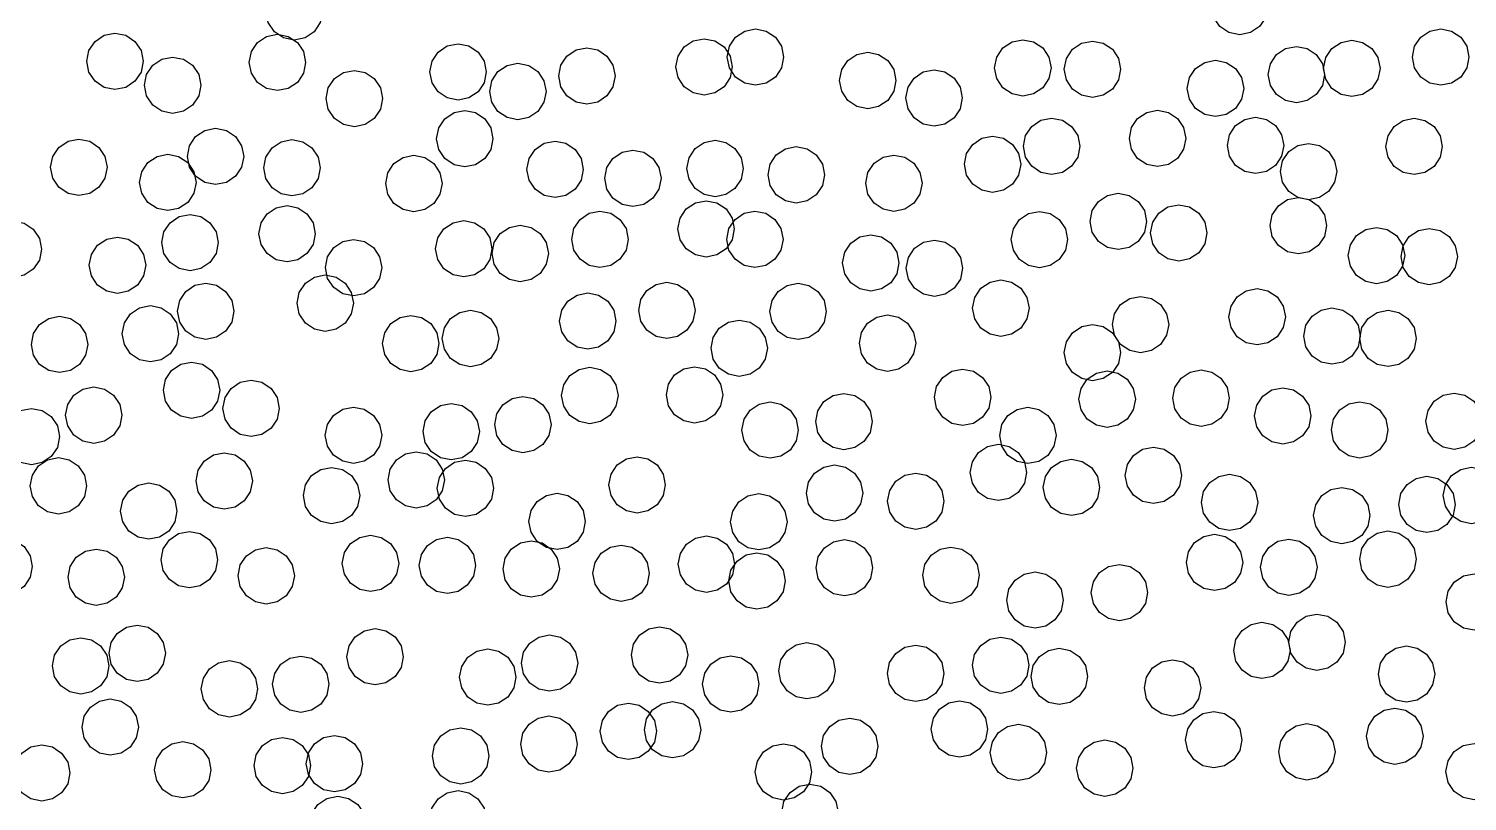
# Model space of a CAD drawing. Header units: millimetres. Extents: x 2 to 154, y 0 to 88.
# Drawn here: x 95.61 to 116.02, y 67.11 to 78.07 of the extents above; entities that cross this region are included whole.
import ezdxf

# ---------------------------------------------------------------- set-up
doc = ezdxf.new("R2010")
doc.units = ezdxf.units.MM

msp = doc.modelspace()

# ---------------------------------------------------------------- linework, layer by layer
for points in [[(113.161, 78.235), (113.074, 78.105), (112.944, 78.019), (112.791, 77.988), (112.638, 78.019), (112.508, 78.105), (112.422, 78.235), (112.391, 78.388), (112.422, 78.541), (112.508, 78.671), (112.638, 78.758), (112.791, 78.788), (112.944, 78.758), (113.074, 78.671), (113.161, 78.541), (113.191, 78.388), (113.161, 78.235)], [(99.747, 78.16), (99.661, 78.03), (99.531, 77.944), (99.378, 77.913), (99.225, 77.944), (99.095, 78.03), (99.008, 78.16), (98.978, 78.313), (99.008, 78.466), (99.095, 78.596), (99.225, 78.683), (99.378, 78.713), (99.531, 78.683), (99.661, 78.596), (99.747, 78.466), (99.778, 78.313), (99.747, 78.16)], [(97.204, 77.458), (97.117, 77.328), (96.988, 77.241), (96.834, 77.211), (96.681, 77.241), (96.552, 77.328), (96.465, 77.458), (96.434, 77.611), (96.465, 77.764), (96.552, 77.894), (96.681, 77.981), (96.834, 78.011), (96.988, 77.981), (97.117, 77.894), (97.204, 77.764), (97.234, 77.611), (97.204, 77.458)], [(99.509, 77.442), (99.422, 77.312), (99.292, 77.226), (99.139, 77.195), (98.986, 77.226), (98.857, 77.312), (98.77, 77.442), (98.739, 77.595), (98.77, 77.748), (98.857, 77.878), (98.986, 77.965), (99.139, 77.995), (99.292, 77.965), (99.422, 77.878), (99.509, 77.748), (99.539, 77.595), (99.509, 77.442)], [(106.291, 77.517), (106.204, 77.388), (106.074, 77.301), (105.921, 77.271), (105.768, 77.301), (105.638, 77.388), (105.552, 77.517), (105.521, 77.671), (105.552, 77.824), (105.638, 77.953), (105.768, 78.04), (105.921, 78.071), (106.074, 78.04), (106.204, 77.953), (106.291, 77.824), (106.321, 77.671), (106.291, 77.517)], [(116.012, 77.518), (115.926, 77.388), (115.796, 77.302), (115.643, 77.271), (115.49, 77.302), (115.36, 77.388), (115.273, 77.518), (115.243, 77.671), (115.273, 77.824), (115.36, 77.954), (115.49, 78.041), (115.643, 78.071), (115.796, 78.041), (115.926, 77.954), (116.012, 77.824), (116.043, 77.671), (116.012, 77.518)], [(102.072, 77.307), (101.985, 77.178), (101.855, 77.091), (101.702, 77.06), (101.549, 77.091), (101.419, 77.178), (101.333, 77.307), (101.302, 77.46), (101.333, 77.614), (101.419, 77.743), (101.549, 77.83), (101.702, 77.86), (101.855, 77.83), (101.985, 77.743), (102.072, 77.614), (102.102, 77.46), (102.072, 77.307)], [(103.899, 77.25), (103.813, 77.12), (103.683, 77.033), (103.53, 77.003), (103.377, 77.033), (103.247, 77.12), (103.16, 77.25), (103.13, 77.403), (103.16, 77.556), (103.247, 77.685), (103.377, 77.772), (103.53, 77.803), (103.683, 77.772), (103.813, 77.685), (103.899, 77.556), (103.93, 77.403), (103.899, 77.25)], [(105.561, 77.379), (105.475, 77.25), (105.345, 77.163), (105.192, 77.132), (105.039, 77.163), (104.909, 77.25), (104.822, 77.379), (104.792, 77.532), (104.822, 77.686), (104.909, 77.815), (105.039, 77.902), (105.192, 77.932), (105.345, 77.902), (105.475, 77.815), (105.561, 77.686), (105.592, 77.532), (105.561, 77.379)], [(110.084, 77.365), (109.997, 77.235), (109.867, 77.149), (109.714, 77.118), (109.561, 77.149), (109.432, 77.235), (109.345, 77.365), (109.314, 77.518), (109.345, 77.671), (109.432, 77.801), (109.561, 77.888), (109.714, 77.918), (109.867, 77.888), (109.997, 77.801), (110.084, 77.671), (110.114, 77.518), (110.084, 77.365)], [(111.071, 77.346), (110.984, 77.216), (110.854, 77.13), (110.701, 77.099), (110.548, 77.13), (110.419, 77.216), (110.332, 77.346), (110.301, 77.499), (110.332, 77.652), (110.419, 77.782), (110.548, 77.869), (110.701, 77.899), (110.854, 77.869), (110.984, 77.782), (111.071, 77.652), (111.101, 77.499), (111.071, 77.346)], [(113.965, 77.27), (113.878, 77.14), (113.748, 77.053), (113.595, 77.023), (113.442, 77.053), (113.312, 77.14), (113.226, 77.27), (113.195, 77.423), (113.226, 77.576), (113.312, 77.706), (113.442, 77.793), (113.595, 77.823), (113.748, 77.793), (113.878, 77.706), (113.965, 77.576), (113.995, 77.423), (113.965, 77.27)], [(114.751, 77.357), (114.665, 77.227), (114.535, 77.141), (114.382, 77.11), (114.229, 77.141), (114.099, 77.227), (114.012, 77.357), (113.982, 77.51), (114.012, 77.663), (114.099, 77.793), (114.229, 77.88), (114.382, 77.91), (114.535, 77.88), (114.665, 77.793), (114.751, 77.663), (114.782, 77.51), (114.751, 77.357)], [(98.022, 77.119), (97.935, 76.989), (97.805, 76.903), (97.652, 76.872), (97.499, 76.903), (97.37, 76.989), (97.283, 77.119), (97.252, 77.272), (97.283, 77.425), (97.37, 77.555), (97.499, 77.642), (97.652, 77.672), (97.805, 77.642), (97.935, 77.555), (98.022, 77.425), (98.052, 77.272), (98.022, 77.119)], [(102.92, 77.03), (102.834, 76.9), (102.704, 76.813), (102.551, 76.783), (102.398, 76.813), (102.268, 76.9), (102.181, 77.03), (102.151, 77.183), (102.181, 77.336), (102.268, 77.466), (102.398, 77.553), (102.551, 77.583), (102.704, 77.553), (102.834, 77.466), (102.92, 77.336), (102.951, 77.183), (102.92, 77.03)], [(107.884, 77.186), (107.797, 77.057), (107.667, 76.97), (107.514, 76.939), (107.361, 76.97), (107.232, 77.057), (107.145, 77.186), (107.114, 77.339), (107.145, 77.493), (107.232, 77.622), (107.361, 77.709), (107.514, 77.739), (107.667, 77.709), (107.797, 77.622), (107.884, 77.493), (107.914, 77.339), (107.884, 77.186)], [(112.818, 77.073), (112.731, 76.943), (112.601, 76.857), (112.448, 76.826), (112.295, 76.857), (112.165, 76.943), (112.079, 77.073), (112.048, 77.226), (112.079, 77.379), (112.165, 77.509), (112.295, 77.596), (112.448, 77.626), (112.601, 77.596), (112.731, 77.509), (112.818, 77.379), (112.848, 77.226), (112.818, 77.073)], [(100.599, 76.93), (100.513, 76.8), (100.383, 76.713), (100.23, 76.683), (100.077, 76.713), (99.947, 76.8), (99.86, 76.93), (99.83, 77.083), (99.86, 77.236), (99.947, 77.366), (100.077, 77.452), (100.23, 77.483), (100.383, 77.452), (100.513, 77.366), (100.599, 77.236), (100.63, 77.083), (100.599, 76.93)], [(108.825, 76.938), (108.738, 76.808), (108.608, 76.721), (108.455, 76.691), (108.302, 76.721), (108.172, 76.808), (108.086, 76.938), (108.055, 77.091), (108.086, 77.244), (108.172, 77.374), (108.302, 77.46), (108.455, 77.491), (108.608, 77.46), (108.738, 77.374), (108.825, 77.244), (108.855, 77.091), (108.825, 76.938)], [(102.166, 76.36), (102.08, 76.231), (101.95, 76.144), (101.797, 76.113), (101.644, 76.144), (101.514, 76.231), (101.427, 76.36), (101.397, 76.513), (101.427, 76.667), (101.514, 76.796), (101.644, 76.883), (101.797, 76.913), (101.95, 76.883), (102.08, 76.796), (102.166, 76.667), (102.197, 76.513), (102.166, 76.36)], [(110.493, 76.252), (110.406, 76.122), (110.276, 76.035), (110.123, 76.005), (109.97, 76.035), (109.84, 76.122), (109.753, 76.252), (109.723, 76.405), (109.753, 76.558), (109.84, 76.688), (109.97, 76.774), (110.123, 76.805), (110.276, 76.774), (110.406, 76.688), (110.493, 76.558), (110.523, 76.405), (110.493, 76.252)], [(111.996, 76.364), (111.909, 76.234), (111.779, 76.148), (111.626, 76.117), (111.473, 76.148), (111.343, 76.234), (111.257, 76.364), (111.226, 76.517), (111.257, 76.67), (111.343, 76.8), (111.473, 76.887), (111.626, 76.917), (111.779, 76.887), (111.909, 76.8), (111.996, 76.67), (112.026, 76.517), (111.996, 76.364)], [(113.385, 76.264), (113.299, 76.134), (113.169, 76.047), (113.016, 76.017), (112.863, 76.047), (112.733, 76.134), (112.646, 76.264), (112.616, 76.417), (112.646, 76.57), (112.733, 76.7), (112.863, 76.787), (113.016, 76.817), (113.169, 76.787), (113.299, 76.7), (113.385, 76.57), (113.416, 76.417), (113.385, 76.264)], [(115.635, 76.25), (115.548, 76.12), (115.418, 76.033), (115.265, 76.003), (115.112, 76.033), (114.982, 76.12), (114.895, 76.25), (114.865, 76.403), (114.895, 76.556), (114.982, 76.686), (115.112, 76.773), (115.265, 76.803), (115.418, 76.773), (115.548, 76.686), (115.635, 76.556), (115.665, 76.403), (115.635, 76.25)], [(98.63, 76.108), (98.544, 75.979), (98.414, 75.892), (98.261, 75.861), (98.108, 75.892), (97.978, 75.979), (97.891, 76.108), (97.861, 76.261), (97.891, 76.414), (97.978, 76.544), (98.108, 76.631), (98.261, 76.661), (98.414, 76.631), (98.544, 76.544), (98.63, 76.414), (98.661, 76.261), (98.63, 76.108)], [(109.655, 75.997), (109.569, 75.867), (109.439, 75.781), (109.286, 75.75), (109.133, 75.781), (109.003, 75.867), (108.916, 75.997), (108.886, 76.15), (108.916, 76.303), (109.003, 76.433), (109.133, 76.52), (109.286, 76.55), (109.439, 76.52), (109.569, 76.433), (109.655, 76.303), (109.686, 76.15), (109.655, 75.997)], [(96.691, 75.954), (96.604, 75.824), (96.475, 75.737), (96.321, 75.707), (96.168, 75.737), (96.039, 75.824), (95.952, 75.954), (95.921, 76.107), (95.952, 76.26), (96.039, 76.39), (96.168, 76.476), (96.321, 76.507), (96.475, 76.476), (96.604, 76.39), (96.691, 76.26), (96.721, 76.107), (96.691, 75.954)], [(99.715, 75.947), (99.628, 75.817), (99.499, 75.731), (99.345, 75.7), (99.192, 75.731), (99.063, 75.817), (98.976, 75.947), (98.945, 76.1), (98.976, 76.253), (99.063, 76.383), (99.192, 76.47), (99.345, 76.5), (99.499, 76.47), (99.628, 76.383), (99.715, 76.253), (99.745, 76.1), (99.715, 75.947)], [(103.448, 75.925), (103.361, 75.795), (103.231, 75.709), (103.078, 75.678), (102.925, 75.709), (102.795, 75.795), (102.708, 75.925), (102.678, 76.078), (102.708, 76.231), (102.795, 76.361), (102.925, 76.448), (103.078, 76.478), (103.231, 76.448), (103.361, 76.361), (103.448, 76.231), (103.478, 76.078), (103.448, 75.925)], [(104.551, 75.797), (104.464, 75.668), (104.335, 75.581), (104.182, 75.551), (104.029, 75.581), (103.899, 75.668), (103.812, 75.797), (103.782, 75.951), (103.812, 76.104), (103.899, 76.233), (104.029, 76.32), (104.182, 76.351), (104.335, 76.32), (104.464, 76.233), (104.551, 76.104), (104.582, 75.951), (104.551, 75.797)], [(105.717, 75.937), (105.63, 75.807), (105.501, 75.72), (105.348, 75.69), (105.195, 75.72), (105.065, 75.807), (104.978, 75.937), (104.948, 76.09), (104.978, 76.243), (105.065, 76.373), (105.195, 76.459), (105.348, 76.49), (105.501, 76.459), (105.63, 76.373), (105.717, 76.243), (105.748, 76.09), (105.717, 75.937)], [(106.87, 75.847), (106.783, 75.717), (106.653, 75.63), (106.5, 75.6), (106.347, 75.63), (106.217, 75.717), (106.131, 75.847), (106.1, 76), (106.131, 76.153), (106.217, 76.283), (106.347, 76.37), (106.5, 76.4), (106.653, 76.37), (106.783, 76.283), (106.87, 76.153), (106.9, 76), (106.87, 75.847)], [(114.138, 75.894), (114.052, 75.764), (113.922, 75.678), (113.769, 75.647), (113.616, 75.678), (113.486, 75.764), (113.399, 75.894), (113.369, 76.047), (113.399, 76.2), (113.486, 76.33), (113.616, 76.417), (113.769, 76.447), (113.922, 76.417), (114.052, 76.33), (114.138, 76.2), (114.169, 76.047), (114.138, 75.894)], [(97.953, 75.739), (97.867, 75.61), (97.737, 75.523), (97.584, 75.492), (97.431, 75.523), (97.301, 75.61), (97.214, 75.739), (97.184, 75.892), (97.214, 76.045), (97.301, 76.175), (97.431, 76.262), (97.584, 76.292), (97.737, 76.262), (97.867, 76.175), (97.953, 76.045), (97.984, 75.892), (97.953, 75.739)], [(101.445, 75.724), (101.358, 75.594), (101.228, 75.507), (101.075, 75.477), (100.922, 75.507), (100.792, 75.594), (100.706, 75.724), (100.675, 75.877), (100.706, 76.03), (100.792, 76.159), (100.922, 76.246), (101.075, 76.277), (101.228, 76.246), (101.358, 76.159), (101.445, 76.03), (101.475, 75.877), (101.445, 75.724)], [(108.255, 75.728), (108.169, 75.598), (108.039, 75.512), (107.886, 75.481), (107.733, 75.512), (107.603, 75.598), (107.516, 75.728), (107.486, 75.881), (107.516, 76.034), (107.603, 76.164), (107.733, 76.251), (107.886, 76.281), (108.039, 76.251), (108.169, 76.164), (108.255, 76.034), (108.286, 75.881), (108.255, 75.728)], [(111.439, 75.186), (111.352, 75.056), (111.222, 74.969), (111.069, 74.939), (110.916, 74.969), (110.786, 75.056), (110.7, 75.186), (110.669, 75.339), (110.7, 75.492), (110.786, 75.622), (110.916, 75.708), (111.069, 75.739), (111.222, 75.708), (111.352, 75.622), (111.439, 75.492), (111.469, 75.339), (111.439, 75.186)], [(99.645, 75.011), (99.558, 74.882), (99.429, 74.795), (99.276, 74.764), (99.123, 74.795), (98.993, 74.882), (98.906, 75.011), (98.876, 75.164), (98.906, 75.318), (98.993, 75.447), (99.123, 75.534), (99.276, 75.564), (99.429, 75.534), (99.558, 75.447), (99.645, 75.318), (99.676, 75.164), (99.645, 75.011)], [(105.591, 75.08), (105.504, 74.95), (105.374, 74.864), (105.221, 74.833), (105.068, 74.864), (104.938, 74.95), (104.852, 75.08), (104.821, 75.233), (104.852, 75.386), (104.938, 75.516), (105.068, 75.603), (105.221, 75.633), (105.374, 75.603), (105.504, 75.516), (105.591, 75.386), (105.621, 75.233), (105.591, 75.08)], [(112.296, 75.022), (112.209, 74.893), (112.079, 74.806), (111.926, 74.776), (111.773, 74.806), (111.644, 74.893), (111.557, 75.022), (111.526, 75.176), (111.557, 75.329), (111.644, 75.458), (111.773, 75.545), (111.926, 75.576), (112.079, 75.545), (112.209, 75.458), (112.296, 75.329), (112.326, 75.176), (112.296, 75.022)], [(113.992, 75.125), (113.906, 74.996), (113.776, 74.909), (113.623, 74.879), (113.47, 74.909), (113.34, 74.996), (113.253, 75.125), (113.223, 75.279), (113.253, 75.432), (113.34, 75.561), (113.47, 75.648), (113.623, 75.679), (113.776, 75.648), (113.906, 75.561), (113.992, 75.432), (114.023, 75.279), (113.992, 75.125)], [(95.762, 74.791), (95.675, 74.661), (95.546, 74.575), (95.392, 74.544), (95.239, 74.575), (95.11, 74.661), (95.023, 74.791), (94.992, 74.944), (95.023, 75.097), (95.11, 75.227), (95.239, 75.314), (95.392, 75.344), (95.546, 75.314), (95.675, 75.227), (95.762, 75.097), (95.792, 74.944), (95.762, 74.791)], [(98.268, 74.885), (98.182, 74.756), (98.052, 74.669), (97.899, 74.639), (97.746, 74.669), (97.616, 74.756), (97.529, 74.885), (97.499, 75.039), (97.529, 75.192), (97.616, 75.321), (97.746, 75.408), (97.899, 75.439), (98.052, 75.408), (98.182, 75.321), (98.268, 75.192), (98.299, 75.039), (98.268, 74.885)], [(102.153, 74.798), (102.066, 74.668), (101.936, 74.581), (101.783, 74.551), (101.63, 74.581), (101.5, 74.668), (101.413, 74.798), (101.383, 74.951), (101.413, 75.104), (101.5, 75.234), (101.63, 75.321), (101.783, 75.351), (101.936, 75.321), (102.066, 75.234), (102.153, 75.104), (102.183, 74.951), (102.153, 74.798)], [(104.085, 74.932), (103.998, 74.802), (103.868, 74.716), (103.715, 74.685), (103.562, 74.716), (103.432, 74.802), (103.346, 74.932), (103.315, 75.085), (103.346, 75.238), (103.432, 75.368), (103.562, 75.455), (103.715, 75.485), (103.868, 75.455), (103.998, 75.368), (104.085, 75.238), (104.115, 75.085), (104.085, 74.932)], [(106.283, 74.931), (106.197, 74.802), (106.067, 74.715), (105.914, 74.685), (105.761, 74.715), (105.631, 74.802), (105.544, 74.931), (105.514, 75.085), (105.544, 75.238), (105.631, 75.367), (105.761, 75.454), (105.914, 75.485), (106.067, 75.454), (106.197, 75.367), (106.283, 75.238), (106.314, 75.085), (106.283, 74.931)], [(110.319, 74.929), (110.232, 74.8), (110.102, 74.713), (109.949, 74.682), (109.796, 74.713), (109.666, 74.8), (109.58, 74.929), (109.549, 75.082), (109.58, 75.236), (109.666, 75.365), (109.796, 75.452), (109.949, 75.482), (110.102, 75.452), (110.232, 75.365), (110.319, 75.236), (110.349, 75.082), (110.319, 74.929)], [(97.24, 74.565), (97.153, 74.435), (97.023, 74.348), (96.87, 74.318), (96.717, 74.348), (96.587, 74.435), (96.501, 74.565), (96.47, 74.718), (96.501, 74.871), (96.587, 75.001), (96.717, 75.087), (96.87, 75.118), (97.023, 75.087), (97.153, 75.001), (97.24, 74.871), (97.27, 74.718), (97.24, 74.565)], [(102.953, 74.731), (102.867, 74.602), (102.737, 74.515), (102.584, 74.484), (102.431, 74.515), (102.301, 74.602), (102.214, 74.731), (102.184, 74.884), (102.214, 75.038), (102.301, 75.167), (102.431, 75.254), (102.584, 75.284), (102.737, 75.254), (102.867, 75.167), (102.953, 75.038), (102.984, 74.884), (102.953, 74.731)], [(107.927, 74.597), (107.84, 74.468), (107.71, 74.381), (107.557, 74.35), (107.404, 74.381), (107.275, 74.468), (107.188, 74.597), (107.157, 74.75), (107.188, 74.903), (107.275, 75.033), (107.404, 75.12), (107.557, 75.15), (107.71, 75.12), (107.84, 75.033), (107.927, 74.903), (107.957, 74.75), (107.927, 74.597)], [(115.101, 74.702), (115.015, 74.572), (114.885, 74.485), (114.732, 74.455), (114.579, 74.485), (114.449, 74.572), (114.362, 74.702), (114.332, 74.855), (114.362, 75.008), (114.449, 75.138), (114.579, 75.224), (114.732, 75.255), (114.885, 75.224), (115.015, 75.138), (115.101, 75.008), (115.132, 74.855), (115.101, 74.702)], [(115.849, 74.687), (115.763, 74.557), (115.633, 74.471), (115.48, 74.44), (115.327, 74.471), (115.197, 74.557), (115.11, 74.687), (115.08, 74.84), (115.11, 74.993), (115.197, 75.123), (115.327, 75.21), (115.48, 75.24), (115.633, 75.21), (115.763, 75.123), (115.849, 74.993), (115.88, 74.84), (115.849, 74.687)], [(100.589, 74.531), (100.502, 74.401), (100.373, 74.314), (100.22, 74.284), (100.066, 74.314), (99.937, 74.401), (99.85, 74.531), (99.82, 74.684), (99.85, 74.837), (99.937, 74.967), (100.066, 75.053), (100.22, 75.084), (100.373, 75.053), (100.502, 74.967), (100.589, 74.837), (100.62, 74.684), (100.589, 74.531)], [(108.829, 74.522), (108.742, 74.392), (108.612, 74.305), (108.459, 74.275), (108.306, 74.305), (108.176, 74.392), (108.09, 74.522), (108.059, 74.675), (108.09, 74.828), (108.176, 74.958), (108.306, 75.045), (108.459, 75.075), (108.612, 75.045), (108.742, 74.958), (108.829, 74.828), (108.859, 74.675), (108.829, 74.522)], [(100.187, 74.026), (100.101, 73.896), (99.971, 73.81), (99.818, 73.779), (99.665, 73.81), (99.535, 73.896), (99.448, 74.026), (99.418, 74.179), (99.448, 74.332), (99.535, 74.462), (99.665, 74.549), (99.818, 74.579), (99.971, 74.549), (100.101, 74.462), (100.187, 74.332), (100.218, 74.179), (100.187, 74.026)], [(109.771, 73.955), (109.684, 73.825), (109.555, 73.738), (109.402, 73.708), (109.249, 73.738), (109.119, 73.825), (109.032, 73.955), (109.002, 74.108), (109.032, 74.261), (109.119, 74.391), (109.249, 74.477), (109.402, 74.508), (109.555, 74.477), (109.684, 74.391), (109.771, 74.261), (109.802, 74.108), (109.771, 73.955)], [(98.491, 73.911), (98.404, 73.781), (98.274, 73.695), (98.121, 73.664), (97.968, 73.695), (97.838, 73.781), (97.752, 73.911), (97.721, 74.064), (97.752, 74.217), (97.838, 74.347), (97.968, 74.434), (98.121, 74.464), (98.274, 74.434), (98.404, 74.347), (98.491, 74.217), (98.521, 74.064), (98.491, 73.911)], [(103.911, 73.772), (103.825, 73.643), (103.695, 73.556), (103.542, 73.526), (103.389, 73.556), (103.259, 73.643), (103.172, 73.772), (103.142, 73.926), (103.172, 74.079), (103.259, 74.208), (103.389, 74.295), (103.542, 74.326), (103.695, 74.295), (103.825, 74.208), (103.911, 74.079), (103.942, 73.926), (103.911, 73.772)], [(105.034, 73.923), (104.947, 73.794), (104.817, 73.707), (104.664, 73.677), (104.511, 73.707), (104.381, 73.794), (104.295, 73.923), (104.264, 74.077), (104.295, 74.23), (104.381, 74.359), (104.511, 74.446), (104.664, 74.477), (104.817, 74.446), (104.947, 74.359), (105.034, 74.23), (105.064, 74.077), (105.034, 73.923)], [(106.895, 73.909), (106.808, 73.779), (106.678, 73.693), (106.525, 73.662), (106.372, 73.693), (106.242, 73.779), (106.156, 73.909), (106.125, 74.062), (106.156, 74.215), (106.242, 74.345), (106.372, 74.432), (106.525, 74.462), (106.678, 74.432), (106.808, 74.345), (106.895, 74.215), (106.925, 74.062), (106.895, 73.909)], [(113.408, 73.833), (113.321, 73.703), (113.192, 73.617), (113.039, 73.586), (112.885, 73.617), (112.756, 73.703), (112.669, 73.833), (112.639, 73.986), (112.669, 74.139), (112.756, 74.269), (112.885, 74.356), (113.039, 74.386), (113.192, 74.356), (113.321, 74.269), (113.408, 74.139), (113.439, 73.986), (113.408, 73.833)], [(97.706, 73.592), (97.619, 73.462), (97.49, 73.375), (97.336, 73.345), (97.183, 73.375), (97.054, 73.462), (96.967, 73.592), (96.936, 73.745), (96.967, 73.898), (97.054, 74.028), (97.183, 74.114), (97.336, 74.145), (97.49, 74.114), (97.619, 74.028), (97.706, 73.898), (97.736, 73.745), (97.706, 73.592)], [(111.754, 73.723), (111.668, 73.594), (111.538, 73.507), (111.385, 73.476), (111.232, 73.507), (111.102, 73.594), (111.015, 73.723), (110.985, 73.876), (111.015, 74.029), (111.102, 74.159), (111.232, 74.246), (111.385, 74.276), (111.538, 74.246), (111.668, 74.159), (111.754, 74.029), (111.785, 73.876), (111.754, 73.723)], [(114.47, 73.558), (114.383, 73.429), (114.253, 73.342), (114.1, 73.312), (113.947, 73.342), (113.817, 73.429), (113.731, 73.558), (113.7, 73.712), (113.731, 73.865), (113.817, 73.994), (113.947, 74.081), (114.1, 74.112), (114.253, 74.081), (114.383, 73.994), (114.47, 73.865), (114.5, 73.712), (114.47, 73.558)], [(96.417, 73.441), (96.331, 73.311), (96.201, 73.224), (96.048, 73.194), (95.895, 73.224), (95.765, 73.311), (95.678, 73.441), (95.648, 73.594), (95.678, 73.747), (95.765, 73.877), (95.895, 73.963), (96.048, 73.994), (96.201, 73.963), (96.331, 73.877), (96.417, 73.747), (96.448, 73.594), (96.417, 73.441)], [(101.4, 73.453), (101.314, 73.323), (101.184, 73.237), (101.031, 73.206), (100.878, 73.237), (100.748, 73.323), (100.661, 73.453), (100.631, 73.606), (100.661, 73.759), (100.748, 73.889), (100.878, 73.976), (101.031, 74.006), (101.184, 73.976), (101.314, 73.889), (101.4, 73.759), (101.431, 73.606), (101.4, 73.453)], [(102.247, 73.525), (102.161, 73.396), (102.031, 73.309), (101.878, 73.278), (101.725, 73.309), (101.595, 73.396), (101.508, 73.525), (101.478, 73.678), (101.508, 73.831), (101.595, 73.961), (101.725, 74.048), (101.878, 74.078), (102.031, 74.048), (102.161, 73.961), (102.247, 73.831), (102.278, 73.678), (102.247, 73.525)], [(106.06, 73.387), (105.974, 73.257), (105.844, 73.17), (105.691, 73.14), (105.538, 73.17), (105.408, 73.257), (105.321, 73.387), (105.291, 73.54), (105.321, 73.693), (105.408, 73.823), (105.538, 73.909), (105.691, 73.94), (105.844, 73.909), (105.974, 73.823), (106.06, 73.693), (106.091, 73.54), (106.06, 73.387)], [(108.164, 73.459), (108.078, 73.329), (107.948, 73.243), (107.795, 73.212), (107.642, 73.243), (107.512, 73.329), (107.425, 73.459), (107.395, 73.612), (107.425, 73.765), (107.512, 73.895), (107.642, 73.982), (107.795, 74.012), (107.948, 73.982), (108.078, 73.895), (108.164, 73.765), (108.195, 73.612), (108.164, 73.459)], [(111.072, 73.324), (110.985, 73.194), (110.855, 73.108), (110.702, 73.077), (110.549, 73.108), (110.419, 73.194), (110.333, 73.324), (110.302, 73.477), (110.333, 73.63), (110.419, 73.76), (110.549, 73.847), (110.702, 73.877), (110.855, 73.847), (110.985, 73.76), (111.072, 73.63), (111.102, 73.477), (111.072, 73.324)], [(115.264, 73.526), (115.178, 73.396), (115.048, 73.309), (114.895, 73.279), (114.742, 73.309), (114.612, 73.396), (114.525, 73.526), (114.495, 73.679), (114.525, 73.832), (114.612, 73.962), (114.742, 74.048), (114.895, 74.079), (115.048, 74.048), (115.178, 73.962), (115.264, 73.832), (115.295, 73.679), (115.264, 73.526)], [(98.29, 72.79), (98.204, 72.661), (98.074, 72.574), (97.921, 72.543), (97.768, 72.574), (97.638, 72.661), (97.551, 72.79), (97.521, 72.943), (97.551, 73.096), (97.638, 73.226), (97.768, 73.313), (97.921, 73.343), (98.074, 73.313), (98.204, 73.226), (98.29, 73.096), (98.321, 72.943), (98.29, 72.79)], [(103.94, 72.716), (103.854, 72.586), (103.724, 72.499), (103.571, 72.469), (103.418, 72.499), (103.288, 72.586), (103.201, 72.716), (103.171, 72.869), (103.201, 73.022), (103.288, 73.152), (103.418, 73.239), (103.571, 73.269), (103.724, 73.239), (103.854, 73.152), (103.94, 73.022), (103.971, 72.869), (103.94, 72.716)], [(105.426, 72.724), (105.34, 72.595), (105.21, 72.508), (105.057, 72.477), (104.904, 72.508), (104.774, 72.595), (104.687, 72.724), (104.657, 72.877), (104.687, 73.031), (104.774, 73.16), (104.904, 73.247), (105.057, 73.277), (105.21, 73.247), (105.34, 73.16), (105.426, 73.031), (105.457, 72.877), (105.426, 72.724)], [(99.135, 72.534), (99.048, 72.404), (98.918, 72.317), (98.765, 72.287), (98.612, 72.317), (98.483, 72.404), (98.396, 72.534), (98.365, 72.687), (98.396, 72.84), (98.483, 72.97), (98.612, 73.056), (98.765, 73.087), (98.918, 73.056), (99.048, 72.97), (99.135, 72.84), (99.165, 72.687), (99.135, 72.534)], [(109.23, 72.691), (109.143, 72.561), (109.013, 72.474), (108.86, 72.444), (108.707, 72.474), (108.577, 72.561), (108.49, 72.691), (108.46, 72.844), (108.49, 72.997), (108.577, 73.126), (108.707, 73.213), (108.86, 73.244), (109.013, 73.213), (109.143, 73.126), (109.23, 72.997), (109.26, 72.844), (109.23, 72.691)], [(111.281, 72.664), (111.194, 72.534), (111.064, 72.448), (110.911, 72.417), (110.758, 72.448), (110.628, 72.534), (110.542, 72.664), (110.511, 72.817), (110.542, 72.97), (110.628, 73.1), (110.758, 73.187), (110.911, 73.217), (111.064, 73.187), (111.194, 73.1), (111.281, 72.97), (111.311, 72.817), (111.281, 72.664)], [(112.612, 72.678), (112.525, 72.548), (112.395, 72.462), (112.242, 72.431), (112.089, 72.462), (111.959, 72.548), (111.873, 72.678), (111.842, 72.831), (111.873, 72.984), (111.959, 73.114), (112.089, 73.201), (112.242, 73.231), (112.395, 73.201), (112.525, 73.114), (112.612, 72.984), (112.642, 72.831), (112.612, 72.678)], [(96.902, 72.437), (96.815, 72.307), (96.685, 72.22), (96.532, 72.19), (96.379, 72.22), (96.249, 72.307), (96.163, 72.437), (96.132, 72.59), (96.163, 72.743), (96.249, 72.872), (96.379, 72.959), (96.532, 72.99), (96.685, 72.959), (96.815, 72.872), (96.902, 72.743), (96.932, 72.59), (96.902, 72.437)], [(107.546, 72.346), (107.459, 72.216), (107.329, 72.13), (107.176, 72.099), (107.023, 72.13), (106.893, 72.216), (106.806, 72.346), (106.776, 72.499), (106.806, 72.652), (106.893, 72.782), (107.023, 72.869), (107.176, 72.899), (107.329, 72.869), (107.459, 72.782), (107.546, 72.652), (107.576, 72.499), (107.546, 72.346)], [(113.771, 72.426), (113.684, 72.296), (113.554, 72.21), (113.401, 72.179), (113.248, 72.21), (113.118, 72.296), (113.032, 72.426), (113.001, 72.579), (113.032, 72.732), (113.118, 72.862), (113.248, 72.949), (113.401, 72.979), (113.554, 72.949), (113.684, 72.862), (113.771, 72.732), (113.801, 72.579), (113.771, 72.426)], [(116.202, 72.351), (116.115, 72.221), (115.985, 72.135), (115.832, 72.104), (115.679, 72.135), (115.549, 72.221), (115.463, 72.351), (115.432, 72.504), (115.463, 72.657), (115.549, 72.787), (115.679, 72.874), (115.832, 72.904), (115.985, 72.874), (116.115, 72.787), (116.202, 72.657), (116.232, 72.504), (116.202, 72.351)], [(96.018, 72.133), (95.931, 72.003), (95.801, 71.917), (95.648, 71.886), (95.495, 71.917), (95.365, 72.003), (95.279, 72.133), (95.248, 72.286), (95.279, 72.439), (95.365, 72.569), (95.495, 72.656), (95.648, 72.686), (95.801, 72.656), (95.931, 72.569), (96.018, 72.439), (96.048, 72.286), (96.018, 72.133)], [(100.588, 72.151), (100.501, 72.021), (100.371, 71.935), (100.218, 71.904), (100.065, 71.935), (99.935, 72.021), (99.848, 72.151), (99.818, 72.304), (99.848, 72.457), (99.935, 72.587), (100.065, 72.674), (100.218, 72.704), (100.371, 72.674), (100.501, 72.587), (100.588, 72.457), (100.618, 72.304), (100.588, 72.151)], [(101.974, 72.203), (101.888, 72.073), (101.758, 71.986), (101.605, 71.956), (101.452, 71.986), (101.322, 72.073), (101.235, 72.203), (101.205, 72.356), (101.235, 72.509), (101.322, 72.638), (101.452, 72.725), (101.605, 72.756), (101.758, 72.725), (101.888, 72.638), (101.974, 72.509), (102.005, 72.356), (101.974, 72.203)], [(102.991, 72.303), (102.905, 72.174), (102.775, 72.087), (102.622, 72.056), (102.469, 72.087), (102.339, 72.174), (102.252, 72.303), (102.222, 72.456), (102.252, 72.61), (102.339, 72.739), (102.469, 72.826), (102.622, 72.856), (102.775, 72.826), (102.905, 72.739), (102.991, 72.61), (103.022, 72.456), (102.991, 72.303)], [(106.498, 72.225), (106.411, 72.095), (106.281, 72.008), (106.128, 71.978), (105.975, 72.008), (105.845, 72.095), (105.759, 72.225), (105.728, 72.378), (105.759, 72.531), (105.845, 72.661), (105.975, 72.748), (106.128, 72.778), (106.281, 72.748), (106.411, 72.661), (106.498, 72.531), (106.528, 72.378), (106.498, 72.225)], [(110.155, 72.15), (110.069, 72.02), (109.939, 71.933), (109.786, 71.903), (109.633, 71.933), (109.503, 72.02), (109.416, 72.15), (109.386, 72.303), (109.416, 72.456), (109.503, 72.586), (109.633, 72.672), (109.786, 72.703), (109.939, 72.672), (110.069, 72.586), (110.155, 72.456), (110.186, 72.303), (110.155, 72.15)], [(114.862, 72.228), (114.775, 72.099), (114.646, 72.012), (114.493, 71.981), (114.339, 72.012), (114.21, 72.099), (114.123, 72.228), (114.093, 72.381), (114.123, 72.535), (114.21, 72.664), (114.339, 72.751), (114.493, 72.781), (114.646, 72.751), (114.775, 72.664), (114.862, 72.535), (114.893, 72.381), (114.862, 72.228)], [(98.754, 71.503), (98.667, 71.373), (98.537, 71.286), (98.384, 71.256), (98.231, 71.286), (98.101, 71.373), (98.015, 71.503), (97.984, 71.656), (98.015, 71.809), (98.101, 71.939), (98.231, 72.025), (98.384, 72.056), (98.537, 72.025), (98.667, 71.939), (98.754, 71.809), (98.784, 71.656), (98.754, 71.503)], [(101.478, 71.518), (101.392, 71.389), (101.262, 71.302), (101.109, 71.271), (100.956, 71.302), (100.826, 71.389), (100.739, 71.518), (100.709, 71.671), (100.739, 71.825), (100.826, 71.954), (100.956, 72.041), (101.109, 72.071), (101.262, 72.041), (101.392, 71.954), (101.478, 71.825), (101.509, 71.671), (101.478, 71.518)], [(109.737, 71.624), (109.65, 71.494), (109.521, 71.407), (109.368, 71.377), (109.215, 71.407), (109.085, 71.494), (108.998, 71.624), (108.968, 71.777), (108.998, 71.93), (109.085, 72.06), (109.215, 72.146), (109.368, 72.177), (109.521, 72.146), (109.65, 72.06), (109.737, 71.93), (109.768, 71.777), (109.737, 71.624)], [(111.937, 71.583), (111.85, 71.453), (111.72, 71.367), (111.567, 71.336), (111.414, 71.367), (111.285, 71.453), (111.198, 71.583), (111.167, 71.736), (111.198, 71.889), (111.285, 72.019), (111.414, 72.106), (111.567, 72.136), (111.72, 72.106), (111.85, 72.019), (111.937, 71.889), (111.967, 71.736), (111.937, 71.583)], [(96.401, 71.434), (96.314, 71.304), (96.184, 71.218), (96.031, 71.187), (95.878, 71.218), (95.748, 71.304), (95.662, 71.434), (95.631, 71.587), (95.662, 71.74), (95.748, 71.87), (95.878, 71.957), (96.031, 71.987), (96.184, 71.957), (96.314, 71.87), (96.401, 71.74), (96.431, 71.587), (96.401, 71.434)], [(100.277, 71.296), (100.19, 71.166), (100.06, 71.08), (99.907, 71.049), (99.754, 71.08), (99.624, 71.166), (99.538, 71.296), (99.507, 71.449), (99.538, 71.602), (99.624, 71.732), (99.754, 71.819), (99.907, 71.849), (100.06, 71.819), (100.19, 71.732), (100.277, 71.602), (100.307, 71.449), (100.277, 71.296)], [(102.175, 71.398), (102.088, 71.269), (101.958, 71.182), (101.805, 71.152), (101.652, 71.182), (101.522, 71.269), (101.436, 71.398), (101.405, 71.552), (101.436, 71.705), (101.522, 71.834), (101.652, 71.921), (101.805, 71.952), (101.958, 71.921), (102.088, 71.834), (102.175, 71.705), (102.205, 71.552), (102.175, 71.398)], [(104.612, 71.448), (104.525, 71.318), (104.395, 71.231), (104.242, 71.201), (104.089, 71.231), (103.959, 71.318), (103.873, 71.448), (103.842, 71.601), (103.873, 71.754), (103.959, 71.884), (104.089, 71.971), (104.242, 72.001), (104.395, 71.971), (104.525, 71.884), (104.612, 71.754), (104.642, 71.601), (104.612, 71.448)], [(107.413, 71.332), (107.326, 71.202), (107.196, 71.115), (107.043, 71.085), (106.89, 71.115), (106.76, 71.202), (106.674, 71.332), (106.643, 71.485), (106.674, 71.638), (106.76, 71.767), (106.89, 71.854), (107.043, 71.885), (107.196, 71.854), (107.326, 71.767), (107.413, 71.638), (107.443, 71.485), (107.413, 71.332)], [(110.774, 71.412), (110.687, 71.282), (110.557, 71.195), (110.404, 71.165), (110.251, 71.195), (110.121, 71.282), (110.035, 71.412), (110.004, 71.565), (110.035, 71.718), (110.121, 71.848), (110.251, 71.934), (110.404, 71.965), (110.557, 71.934), (110.687, 71.848), (110.774, 71.718), (110.804, 71.565), (110.774, 71.412)], [(116.449, 71.297), (116.362, 71.167), (116.232, 71.081), (116.079, 71.05), (115.926, 71.081), (115.796, 71.167), (115.71, 71.297), (115.679, 71.45), (115.71, 71.603), (115.796, 71.733), (115.926, 71.82), (116.079, 71.85), (116.232, 71.82), (116.362, 71.733), (116.449, 71.603), (116.479, 71.45), (116.449, 71.297)], [(108.565, 71.216), (108.478, 71.087), (108.348, 71), (108.195, 70.969), (108.042, 71), (107.912, 71.087), (107.826, 71.216), (107.795, 71.369), (107.826, 71.523), (107.912, 71.652), (108.042, 71.739), (108.195, 71.769), (108.348, 71.739), (108.478, 71.652), (108.565, 71.523), (108.595, 71.369), (108.565, 71.216)], [(113.017, 71.199), (112.93, 71.07), (112.8, 70.983), (112.647, 70.952), (112.494, 70.983), (112.365, 71.07), (112.278, 71.199), (112.247, 71.352), (112.278, 71.506), (112.365, 71.635), (112.494, 71.722), (112.647, 71.752), (112.8, 71.722), (112.93, 71.635), (113.017, 71.506), (113.047, 71.352), (113.017, 71.199)], [(115.818, 71.171), (115.731, 71.041), (115.601, 70.954), (115.448, 70.924), (115.295, 70.954), (115.165, 71.041), (115.078, 71.171), (115.048, 71.324), (115.078, 71.477), (115.165, 71.607), (115.295, 71.693), (115.448, 71.724), (115.601, 71.693), (115.731, 71.607), (115.818, 71.477), (115.848, 71.324), (115.818, 71.171)], [(97.684, 71.076), (97.597, 70.946), (97.467, 70.86), (97.314, 70.829), (97.161, 70.86), (97.031, 70.946), (96.945, 71.076), (96.914, 71.229), (96.945, 71.382), (97.031, 71.512), (97.161, 71.599), (97.314, 71.629), (97.467, 71.599), (97.597, 71.512), (97.684, 71.382), (97.714, 71.229), (97.684, 71.076)], [(103.476, 70.929), (103.39, 70.799), (103.26, 70.712), (103.107, 70.682), (102.954, 70.712), (102.824, 70.799), (102.737, 70.929), (102.707, 71.082), (102.737, 71.235), (102.824, 71.365), (102.954, 71.451), (103.107, 71.482), (103.26, 71.451), (103.39, 71.365), (103.476, 71.235), (103.507, 71.082), (103.476, 70.929)], [(106.338, 70.924), (106.251, 70.794), (106.122, 70.708), (105.969, 70.677), (105.815, 70.708), (105.686, 70.794), (105.599, 70.924), (105.569, 71.077), (105.599, 71.23), (105.686, 71.36), (105.815, 71.447), (105.969, 71.477), (106.122, 71.447), (106.251, 71.36), (106.338, 71.23), (106.369, 71.077), (106.338, 70.924)], [(114.609, 71.013), (114.522, 70.884), (114.392, 70.797), (114.239, 70.766), (114.086, 70.797), (113.956, 70.884), (113.869, 71.013), (113.839, 71.166), (113.869, 71.319), (113.956, 71.449), (114.086, 71.536), (114.239, 71.566), (114.392, 71.536), (114.522, 71.449), (114.609, 71.319), (114.639, 71.166), (114.609, 71.013)], [(95.631, 70.289), (95.544, 70.159), (95.414, 70.073), (95.261, 70.042), (95.108, 70.073), (94.978, 70.159), (94.892, 70.289), (94.861, 70.442), (94.892, 70.595), (94.978, 70.725), (95.108, 70.812), (95.261, 70.842), (95.414, 70.812), (95.544, 70.725), (95.631, 70.595), (95.661, 70.442), (95.631, 70.289)], [(98.259, 70.386), (98.173, 70.257), (98.043, 70.17), (97.89, 70.139), (97.737, 70.17), (97.607, 70.257), (97.52, 70.386), (97.49, 70.539), (97.52, 70.693), (97.607, 70.822), (97.737, 70.909), (97.89, 70.939), (98.043, 70.909), (98.173, 70.822), (98.259, 70.693), (98.29, 70.539), (98.259, 70.386)], [(100.829, 70.334), (100.742, 70.204), (100.612, 70.117), (100.459, 70.087), (100.306, 70.117), (100.176, 70.204), (100.09, 70.334), (100.059, 70.487), (100.09, 70.64), (100.176, 70.77), (100.306, 70.856), (100.459, 70.887), (100.612, 70.856), (100.742, 70.77), (100.829, 70.64), (100.859, 70.487), (100.829, 70.334)], [(101.92, 70.306), (101.833, 70.176), (101.703, 70.089), (101.55, 70.059), (101.397, 70.089), (101.268, 70.176), (101.181, 70.306), (101.15, 70.459), (101.181, 70.612), (101.268, 70.741), (101.397, 70.828), (101.55, 70.859), (101.703, 70.828), (101.833, 70.741), (101.92, 70.612), (101.95, 70.459), (101.92, 70.306)], [(105.595, 70.323), (105.508, 70.193), (105.379, 70.106), (105.225, 70.076), (105.072, 70.106), (104.943, 70.193), (104.856, 70.323), (104.825, 70.476), (104.856, 70.629), (104.943, 70.759), (105.072, 70.845), (105.225, 70.876), (105.379, 70.845), (105.508, 70.759), (105.595, 70.629), (105.625, 70.476), (105.595, 70.323)], [(107.552, 70.272), (107.465, 70.142), (107.335, 70.055), (107.182, 70.025), (107.029, 70.055), (106.899, 70.142), (106.812, 70.272), (106.782, 70.425), (106.812, 70.578), (106.899, 70.708), (107.029, 70.795), (107.182, 70.825), (107.335, 70.795), (107.465, 70.708), (107.552, 70.578), (107.582, 70.425), (107.552, 70.272)], [(112.803, 70.347), (112.716, 70.217), (112.587, 70.13), (112.434, 70.1), (112.28, 70.13), (112.151, 70.217), (112.064, 70.347), (112.034, 70.5), (112.064, 70.653), (112.151, 70.783), (112.28, 70.869), (112.434, 70.9), (112.587, 70.869), (112.716, 70.783), (112.803, 70.653), (112.834, 70.5), (112.803, 70.347)], [(113.857, 70.278), (113.77, 70.148), (113.641, 70.062), (113.488, 70.031), (113.334, 70.062), (113.205, 70.148), (113.118, 70.278), (113.088, 70.431), (113.118, 70.584), (113.205, 70.714), (113.334, 70.801), (113.488, 70.831), (113.641, 70.801), (113.77, 70.714), (113.857, 70.584), (113.888, 70.431), (113.857, 70.278)], [(115.264, 70.394), (115.177, 70.264), (115.047, 70.178), (114.894, 70.147), (114.741, 70.178), (114.612, 70.264), (114.525, 70.394), (114.494, 70.547), (114.525, 70.7), (114.612, 70.83), (114.741, 70.917), (114.894, 70.947), (115.047, 70.917), (115.177, 70.83), (115.264, 70.7), (115.294, 70.547), (115.264, 70.394)], [(96.937, 70.138), (96.85, 70.008), (96.721, 69.922), (96.568, 69.891), (96.414, 69.922), (96.285, 70.008), (96.198, 70.138), (96.168, 70.291), (96.198, 70.444), (96.285, 70.574), (96.414, 70.661), (96.568, 70.691), (96.721, 70.661), (96.85, 70.574), (96.937, 70.444), (96.968, 70.291), (96.937, 70.138)], [(99.35, 70.157), (99.263, 70.028), (99.134, 69.941), (98.98, 69.91), (98.827, 69.941), (98.698, 70.028), (98.611, 70.157), (98.58, 70.31), (98.611, 70.464), (98.698, 70.593), (98.827, 70.68), (98.98, 70.71), (99.134, 70.68), (99.263, 70.593), (99.35, 70.464), (99.38, 70.31), (99.35, 70.157)], [(103.109, 70.255), (103.022, 70.125), (102.893, 70.038), (102.74, 70.008), (102.586, 70.038), (102.457, 70.125), (102.37, 70.255), (102.34, 70.408), (102.37, 70.561), (102.457, 70.691), (102.586, 70.777), (102.74, 70.808), (102.893, 70.777), (103.022, 70.691), (103.109, 70.561), (103.14, 70.408), (103.109, 70.255)], [(104.384, 70.194), (104.297, 70.065), (104.168, 69.978), (104.015, 69.947), (103.862, 69.978), (103.732, 70.065), (103.645, 70.194), (103.615, 70.347), (103.645, 70.501), (103.732, 70.63), (103.862, 70.717), (104.015, 70.747), (104.168, 70.717), (104.297, 70.63), (104.384, 70.501), (104.415, 70.347), (104.384, 70.194)], [(106.312, 70.084), (106.225, 69.954), (106.095, 69.867), (105.942, 69.837), (105.789, 69.867), (105.659, 69.954), (105.572, 70.084), (105.542, 70.237), (105.572, 70.39), (105.659, 70.52), (105.789, 70.606), (105.942, 70.637), (106.095, 70.606), (106.225, 70.52), (106.312, 70.39), (106.342, 70.237), (106.312, 70.084)], [(109.064, 70.166), (108.977, 70.036), (108.848, 69.95), (108.695, 69.919), (108.542, 69.95), (108.412, 70.036), (108.325, 70.166), (108.295, 70.319), (108.325, 70.472), (108.412, 70.602), (108.542, 70.689), (108.695, 70.719), (108.848, 70.689), (108.977, 70.602), (109.064, 70.472), (109.095, 70.319), (109.064, 70.166)], [(111.454, 69.92), (111.367, 69.79), (111.238, 69.703), (111.085, 69.673), (110.931, 69.703), (110.802, 69.79), (110.715, 69.92), (110.685, 70.073), (110.715, 70.226), (110.802, 70.356), (110.931, 70.442), (111.085, 70.473), (111.238, 70.442), (111.367, 70.356), (111.454, 70.226), (111.485, 70.073), (111.454, 69.92)], [(110.257, 69.814), (110.17, 69.684), (110.04, 69.597), (109.887, 69.567), (109.734, 69.597), (109.604, 69.684), (109.517, 69.814), (109.487, 69.967), (109.517, 70.12), (109.604, 70.249), (109.734, 70.336), (109.887, 70.367), (110.04, 70.336), (110.17, 70.249), (110.257, 70.12), (110.287, 69.967), (110.257, 69.814)], [(116.488, 69.786), (116.402, 69.656), (116.272, 69.569), (116.119, 69.539), (115.966, 69.569), (115.836, 69.656), (115.749, 69.786), (115.719, 69.939), (115.749, 70.092), (115.836, 70.222), (115.966, 70.308), (116.119, 70.339), (116.272, 70.308), (116.402, 70.222), (116.488, 70.092), (116.519, 69.939), (116.488, 69.786)], [(97.519, 69.058), (97.433, 68.928), (97.303, 68.841), (97.15, 68.811), (96.997, 68.841), (96.867, 68.928), (96.78, 69.058), (96.75, 69.211), (96.78, 69.364), (96.867, 69.494), (96.997, 69.58), (97.15, 69.611), (97.303, 69.58), (97.433, 69.494), (97.519, 69.364), (97.55, 69.211), (97.519, 69.058)], [(113.476, 69.1), (113.389, 68.97), (113.259, 68.883), (113.106, 68.853), (112.953, 68.883), (112.824, 68.97), (112.737, 69.1), (112.706, 69.253), (112.737, 69.406), (112.824, 69.536), (112.953, 69.622), (113.106, 69.653), (113.259, 69.622), (113.389, 69.536), (113.476, 69.406), (113.506, 69.253), (113.476, 69.1)], [(114.257, 69.215), (114.17, 69.085), (114.041, 68.998), (113.887, 68.968), (113.734, 68.998), (113.605, 69.085), (113.518, 69.215), (113.487, 69.368), (113.518, 69.521), (113.605, 69.651), (113.734, 69.738), (113.887, 69.768), (114.041, 69.738), (114.17, 69.651), (114.257, 69.521), (114.287, 69.368), (114.257, 69.215)], [(96.717, 68.879), (96.631, 68.749), (96.501, 68.663), (96.348, 68.632), (96.195, 68.663), (96.065, 68.749), (95.978, 68.879), (95.948, 69.032), (95.978, 69.185), (96.065, 69.315), (96.195, 69.402), (96.348, 69.432), (96.501, 69.402), (96.631, 69.315), (96.717, 69.185), (96.748, 69.032), (96.717, 68.879)], [(100.894, 69.009), (100.808, 68.88), (100.678, 68.793), (100.525, 68.762), (100.372, 68.793), (100.242, 68.88), (100.155, 69.009), (100.125, 69.162), (100.155, 69.315), (100.242, 69.445), (100.372, 69.532), (100.525, 69.562), (100.678, 69.532), (100.808, 69.445), (100.894, 69.315), (100.925, 69.162), (100.894, 69.009)], [(103.37, 68.919), (103.283, 68.789), (103.154, 68.703), (103.001, 68.672), (102.847, 68.703), (102.718, 68.789), (102.631, 68.919), (102.601, 69.072), (102.631, 69.225), (102.718, 69.355), (102.847, 69.442), (103.001, 69.472), (103.154, 69.442), (103.283, 69.355), (103.37, 69.225), (103.401, 69.072), (103.37, 68.919)], [(104.929, 69.034), (104.842, 68.904), (104.713, 68.817), (104.56, 68.787), (104.406, 68.817), (104.277, 68.904), (104.19, 69.034), (104.16, 69.187), (104.19, 69.34), (104.277, 69.47), (104.406, 69.556), (104.56, 69.587), (104.713, 69.556), (104.842, 69.47), (104.929, 69.34), (104.96, 69.187), (104.929, 69.034)], [(109.769, 68.888), (109.683, 68.758), (109.553, 68.672), (109.4, 68.641), (109.247, 68.672), (109.117, 68.758), (109.03, 68.888), (109, 69.041), (109.03, 69.194), (109.117, 69.324), (109.247, 69.411), (109.4, 69.441), (109.553, 69.411), (109.683, 69.324), (109.769, 69.194), (109.8, 69.041), (109.769, 68.888)], [(102.493, 68.72), (102.406, 68.59), (102.276, 68.504), (102.123, 68.473), (101.97, 68.504), (101.84, 68.59), (101.754, 68.72), (101.723, 68.873), (101.754, 69.026), (101.84, 69.156), (101.97, 69.243), (102.123, 69.273), (102.276, 69.243), (102.406, 69.156), (102.493, 69.026), (102.523, 68.873), (102.493, 68.72)], [(107.022, 68.81), (106.935, 68.68), (106.805, 68.594), (106.652, 68.563), (106.499, 68.594), (106.369, 68.68), (106.283, 68.81), (106.252, 68.963), (106.283, 69.116), (106.369, 69.246), (106.499, 69.333), (106.652, 69.363), (106.805, 69.333), (106.935, 69.246), (107.022, 69.116), (107.052, 68.963), (107.022, 68.81)], [(108.563, 68.773), (108.477, 68.643), (108.347, 68.556), (108.194, 68.526), (108.041, 68.556), (107.911, 68.643), (107.824, 68.773), (107.794, 68.926), (107.824, 69.079), (107.911, 69.209), (108.041, 69.296), (108.194, 69.326), (108.347, 69.296), (108.477, 69.209), (108.563, 69.079), (108.594, 68.926), (108.563, 68.773)], [(110.601, 68.731), (110.514, 68.601), (110.385, 68.514), (110.231, 68.484), (110.078, 68.514), (109.949, 68.601), (109.862, 68.731), (109.831, 68.884), (109.862, 69.037), (109.949, 69.167), (110.078, 69.253), (110.231, 69.284), (110.385, 69.253), (110.514, 69.167), (110.601, 69.037), (110.631, 68.884), (110.601, 68.731)], [(115.528, 68.763), (115.441, 68.633), (115.311, 68.547), (115.158, 68.516), (115.005, 68.547), (114.875, 68.633), (114.789, 68.763), (114.758, 68.916), (114.789, 69.069), (114.875, 69.199), (115.005, 69.286), (115.158, 69.316), (115.311, 69.286), (115.441, 69.199), (115.528, 69.069), (115.558, 68.916), (115.528, 68.763)], [(98.827, 68.554), (98.741, 68.424), (98.611, 68.337), (98.458, 68.307), (98.305, 68.337), (98.175, 68.424), (98.088, 68.554), (98.058, 68.707), (98.088, 68.86), (98.175, 68.99), (98.305, 69.077), (98.458, 69.107), (98.611, 69.077), (98.741, 68.99), (98.827, 68.86), (98.858, 68.707), (98.827, 68.554)], [(99.84, 68.619), (99.753, 68.489), (99.623, 68.403), (99.47, 68.372), (99.317, 68.403), (99.187, 68.489), (99.101, 68.619), (99.07, 68.772), (99.101, 68.925), (99.187, 69.055), (99.317, 69.142), (99.47, 69.172), (99.623, 69.142), (99.753, 69.055), (99.84, 68.925), (99.87, 68.772), (99.84, 68.619)], [(105.941, 68.622), (105.854, 68.492), (105.724, 68.405), (105.571, 68.375), (105.418, 68.405), (105.288, 68.492), (105.201, 68.622), (105.171, 68.775), (105.201, 68.928), (105.288, 69.058), (105.418, 69.145), (105.571, 69.175), (105.724, 69.145), (105.854, 69.058), (105.941, 68.928), (105.971, 68.775), (105.941, 68.622)], [(112.207, 68.567), (112.121, 68.437), (111.991, 68.35), (111.838, 68.32), (111.685, 68.35), (111.555, 68.437), (111.468, 68.567), (111.438, 68.72), (111.468, 68.873), (111.555, 69.003), (111.685, 69.09), (111.838, 69.12), (111.991, 69.09), (112.121, 69.003), (112.207, 68.873), (112.238, 68.72), (112.207, 68.567)], [(97.137, 68.01), (97.051, 67.881), (96.921, 67.794), (96.768, 67.764), (96.615, 67.794), (96.485, 67.881), (96.398, 68.01), (96.368, 68.164), (96.398, 68.317), (96.485, 68.446), (96.615, 68.533), (96.768, 68.564), (96.921, 68.533), (97.051, 68.446), (97.137, 68.317), (97.168, 68.164), (97.137, 68.01)], [(104.488, 67.951), (104.401, 67.821), (104.271, 67.734), (104.118, 67.704), (103.965, 67.734), (103.835, 67.821), (103.749, 67.951), (103.718, 68.104), (103.749, 68.257), (103.835, 68.387), (103.965, 68.473), (104.118, 68.504), (104.271, 68.473), (104.401, 68.387), (104.488, 68.257), (104.518, 68.104), (104.488, 67.951)], [(105.114, 67.973), (105.028, 67.843), (104.898, 67.756), (104.745, 67.726), (104.592, 67.756), (104.462, 67.843), (104.375, 67.973), (104.345, 68.126), (104.375, 68.279), (104.462, 68.409), (104.592, 68.495), (104.745, 68.526), (104.898, 68.495), (105.028, 68.409), (105.114, 68.279), (105.145, 68.126), (105.114, 67.973)], [(109.184, 67.983), (109.098, 67.854), (108.968, 67.767), (108.815, 67.736), (108.662, 67.767), (108.532, 67.854), (108.445, 67.983), (108.415, 68.136), (108.445, 68.289), (108.532, 68.419), (108.662, 68.506), (108.815, 68.536), (108.968, 68.506), (109.098, 68.419), (109.184, 68.289), (109.215, 68.136), (109.184, 67.983)], [(112.792, 67.832), (112.706, 67.703), (112.576, 67.616), (112.423, 67.585), (112.27, 67.616), (112.14, 67.703), (112.053, 67.832), (112.023, 67.985), (112.053, 68.139), (112.14, 68.268), (112.27, 68.355), (112.423, 68.385), (112.576, 68.355), (112.706, 68.268), (112.792, 68.139), (112.823, 67.985), (112.792, 67.832)], [(115.361, 67.881), (115.275, 67.751), (115.145, 67.664), (114.992, 67.634), (114.839, 67.664), (114.709, 67.751), (114.622, 67.881), (114.592, 68.034), (114.622, 68.187), (114.709, 68.317), (114.839, 68.403), (114.992, 68.434), (115.145, 68.403), (115.275, 68.317), (115.361, 68.187), (115.392, 68.034), (115.361, 67.881)], [(103.361, 67.771), (103.274, 67.641), (103.144, 67.554), (102.991, 67.524), (102.838, 67.554), (102.708, 67.641), (102.622, 67.771), (102.591, 67.924), (102.622, 68.077), (102.708, 68.207), (102.838, 68.293), (102.991, 68.324), (103.144, 68.293), (103.274, 68.207), (103.361, 68.077), (103.391, 67.924), (103.361, 67.771)], [(107.627, 67.739), (107.541, 67.609), (107.411, 67.522), (107.258, 67.492), (107.105, 67.522), (106.975, 67.609), (106.888, 67.739), (106.858, 67.892), (106.888, 68.045), (106.975, 68.174), (107.105, 68.261), (107.258, 68.292), (107.411, 68.261), (107.541, 68.174), (107.627, 68.045), (107.658, 67.892), (107.627, 67.739)], [(110.021, 67.65), (109.934, 67.521), (109.804, 67.434), (109.651, 67.404), (109.498, 67.434), (109.368, 67.521), (109.282, 67.65), (109.251, 67.804), (109.282, 67.957), (109.368, 68.086), (109.498, 68.173), (109.651, 68.204), (109.804, 68.173), (109.934, 68.086), (110.021, 67.957), (110.051, 67.804), (110.021, 67.65)], [(114.114, 67.66), (114.027, 67.53), (113.897, 67.444), (113.744, 67.413), (113.591, 67.444), (113.462, 67.53), (113.375, 67.66), (113.344, 67.813), (113.375, 67.966), (113.462, 68.096), (113.591, 68.183), (113.744, 68.213), (113.897, 68.183), (114.027, 68.096), (114.114, 67.966), (114.144, 67.813), (114.114, 67.66)], [(99.578, 67.465), (99.492, 67.335), (99.362, 67.249), (99.209, 67.218), (99.056, 67.249), (98.926, 67.335), (98.839, 67.465), (98.809, 67.618), (98.839, 67.771), (98.926, 67.901), (99.056, 67.988), (99.209, 68.018), (99.362, 67.988), (99.492, 67.901), (99.578, 67.771), (99.609, 67.618), (99.578, 67.465)], [(100.317, 67.492), (100.23, 67.363), (100.1, 67.276), (99.947, 67.245), (99.794, 67.276), (99.664, 67.363), (99.578, 67.492), (99.547, 67.645), (99.578, 67.799), (99.664, 67.928), (99.794, 68.015), (99.947, 68.045), (100.1, 68.015), (100.23, 67.928), (100.317, 67.799), (100.347, 67.645), (100.317, 67.492)], [(102.108, 67.602), (102.021, 67.473), (101.892, 67.386), (101.739, 67.355), (101.586, 67.386), (101.456, 67.473), (101.369, 67.602), (101.339, 67.755), (101.369, 67.908), (101.456, 68.038), (101.586, 68.125), (101.739, 68.155), (101.892, 68.125), (102.021, 68.038), (102.108, 67.908), (102.139, 67.755), (102.108, 67.602)], [(111.247, 67.428), (111.16, 67.298), (111.03, 67.212), (110.877, 67.181), (110.724, 67.212), (110.594, 67.298), (110.507, 67.428), (110.477, 67.581), (110.507, 67.734), (110.594, 67.864), (110.724, 67.951), (110.877, 67.981), (111.03, 67.951), (111.16, 67.864), (111.247, 67.734), (111.277, 67.581), (111.247, 67.428)], [(96.164, 67.36), (96.077, 67.23), (95.948, 67.144), (95.795, 67.113), (95.642, 67.144), (95.512, 67.23), (95.425, 67.36), (95.395, 67.513), (95.425, 67.666), (95.512, 67.796), (95.642, 67.883), (95.795, 67.913), (95.948, 67.883), (96.077, 67.796), (96.164, 67.666), (96.195, 67.513), (96.164, 67.36)], [(98.165, 67.405), (98.078, 67.276), (97.948, 67.189), (97.795, 67.159), (97.642, 67.189), (97.512, 67.276), (97.426, 67.405), (97.395, 67.559), (97.426, 67.712), (97.512, 67.841), (97.642, 67.928), (97.795, 67.959), (97.948, 67.928), (98.078, 67.841), (98.165, 67.712), (98.195, 67.559), (98.165, 67.405)], [(106.688, 67.375), (106.601, 67.245), (106.471, 67.159), (106.318, 67.128), (106.165, 67.159), (106.035, 67.245), (105.948, 67.375), (105.918, 67.528), (105.948, 67.681), (106.035, 67.811), (106.165, 67.898), (106.318, 67.928), (106.471, 67.898), (106.601, 67.811), (106.688, 67.681), (106.718, 67.528), (106.688, 67.375)], [(116.486, 67.38), (116.399, 67.25), (116.27, 67.163), (116.116, 67.133), (115.963, 67.163), (115.834, 67.25), (115.747, 67.38), (115.716, 67.533), (115.747, 67.686), (115.834, 67.816), (115.963, 67.902), (116.116, 67.933), (116.27, 67.902), (116.399, 67.816), (116.486, 67.686), (116.516, 67.533), (116.486, 67.38)], [(107.063, 66.802), (106.976, 66.672), (106.847, 66.585), (106.694, 66.555), (106.541, 66.585), (106.411, 66.672), (106.324, 66.802), (106.294, 66.955), (106.324, 67.108), (106.411, 67.238), (106.541, 67.325), (106.694, 67.355), (106.847, 67.325), (106.976, 67.238), (107.063, 67.108), (107.094, 66.955), (107.063, 66.802)], [(100.364, 66.63), (100.278, 66.501), (100.148, 66.414), (99.995, 66.383), (99.842, 66.414), (99.712, 66.501), (99.625, 66.63), (99.595, 66.783), (99.625, 66.937), (99.712, 67.066), (99.842, 67.153), (99.995, 67.183), (100.148, 67.153), (100.278, 67.066), (100.364, 66.937), (100.395, 66.783), (100.364, 66.63)], [(102.07, 66.709), (101.984, 66.579), (101.854, 66.493), (101.701, 66.462), (101.548, 66.493), (101.418, 66.579), (101.331, 66.709), (101.301, 66.862), (101.331, 67.015), (101.418, 67.145), (101.548, 67.232), (101.701, 67.262), (101.854, 67.232), (101.984, 67.145), (102.07, 67.015), (102.101, 66.862), (102.07, 66.709)]]:
    msp.add_lwpolyline(points, close=True)

doc.saveas('drawing.dxf')
